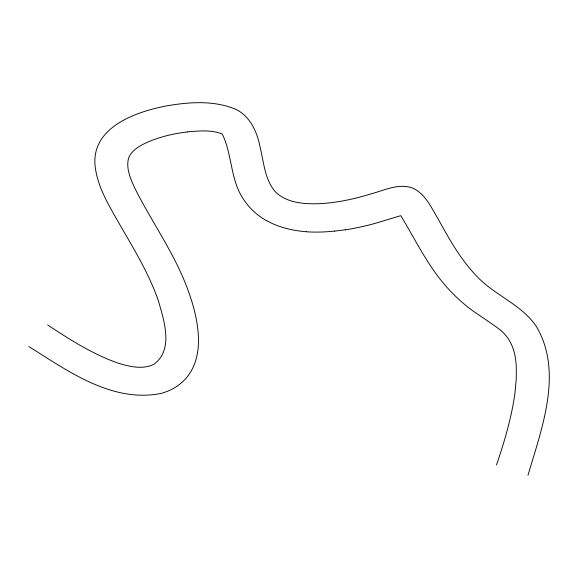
<?xml version="1.0" encoding="UTF-8"?>
<svg xmlns="http://www.w3.org/2000/svg" width="578" height="578" viewBox="0 0 578 578"><rect width="100%" height="100%" fill="white"/><g stroke="black" fill="none" stroke-linecap="round" stroke-linejoin="round"><path stroke-width="0.87" d="M527.974 475.311C541.6 428.746 563.586 372.095 536.24 326.295C521.226 304.144 494.342 295.286 476.539 275.995C460.601 259.464 449.323 239.27 438.326 219.293C431.145 207.488 424.953 192.51 410.965 187.431C397.664 183.725 384.377 190.241 371.762 193.652C354.834 198.926 337.357 202.762 319.612 203.687C304.151 204.193 286.392 203.109 274.926 191.347C264.536 178.84 263.792 161.797 259.992 146.646C256.863 130.7 248.901 113.635 232.421 107.992C211.692 100.471 188.955 102.104 167.606 105.723C136.343 111.489 89.879 127.312 95.291 167.548C98.217 189.114 110.391 207.82 120.809 226.431C134.703 250.281 149.052 274.145 158.228 300.307C163.877 320.002 174.195 350.08 153.531 364.501C141.841 369.92 128.612 366.373 116.944 362.767C92.097 353.714 69.598 339.496 47.656 324.959M496.48 465.015C503.872 443.42 510.41 421.434 514.095 398.871A307.417 258.113 15.9 0 0 514.976 392.816L516.233 379.349L516.327 368.135A126.792 106.453 15.9 0 0 515.879 361.922C514.825 349.17 509.42 336.36 498.67 328.803A94.207 79.099 15.9 0 0 494.255 325.486L473.187 311.094A146.841 123.295 15.9 0 1 451.649 292.309C429.837 270.251 416.666 241.857 400.792 215.645L377.586 222.66A250.953 210.71 15.9 0 1 345.312 229.834M345.29 229.777L334.424 231.157M187.265 131.871C198.731 130.96 211.122 129.58 222.089 133.959A5.852 4.913 15.9 0 1 222.436 134.407C232.609 155.294 230.152 180.921 244.263 200.335A61.73 51.832 15.9 0 0 266.364 220.579M306.578 231.727C292.627 230.738 278.654 227.421 266.4 220.529M28.9 346.54C67.944 371.098 112.197 403.112 160.922 393.459A56.557 47.483 15.9 0 0 179.686 384.305L183.956 380.505A60.365 50.683 15.9 0 0 189.729 373.417C201.816 354.74 199.403 330.854 194.295 310.292A241.257 202.56 15.9 0 0 188.565 291.745C175.474 254.537 151.891 222.501 134.443 187.424C130.599 178.768 126.271 169.137 128.258 159.434A22.101 18.561 15.9 0 1 130.57 154.268C135.996 146.949 144.803 143.228 153.011 139.963A141.653 118.931 15.9 0 1 187.286 131.979M334.402 231.077A146.48 122.984 15.9 0 1 306.578 231.829"/></g></svg>
